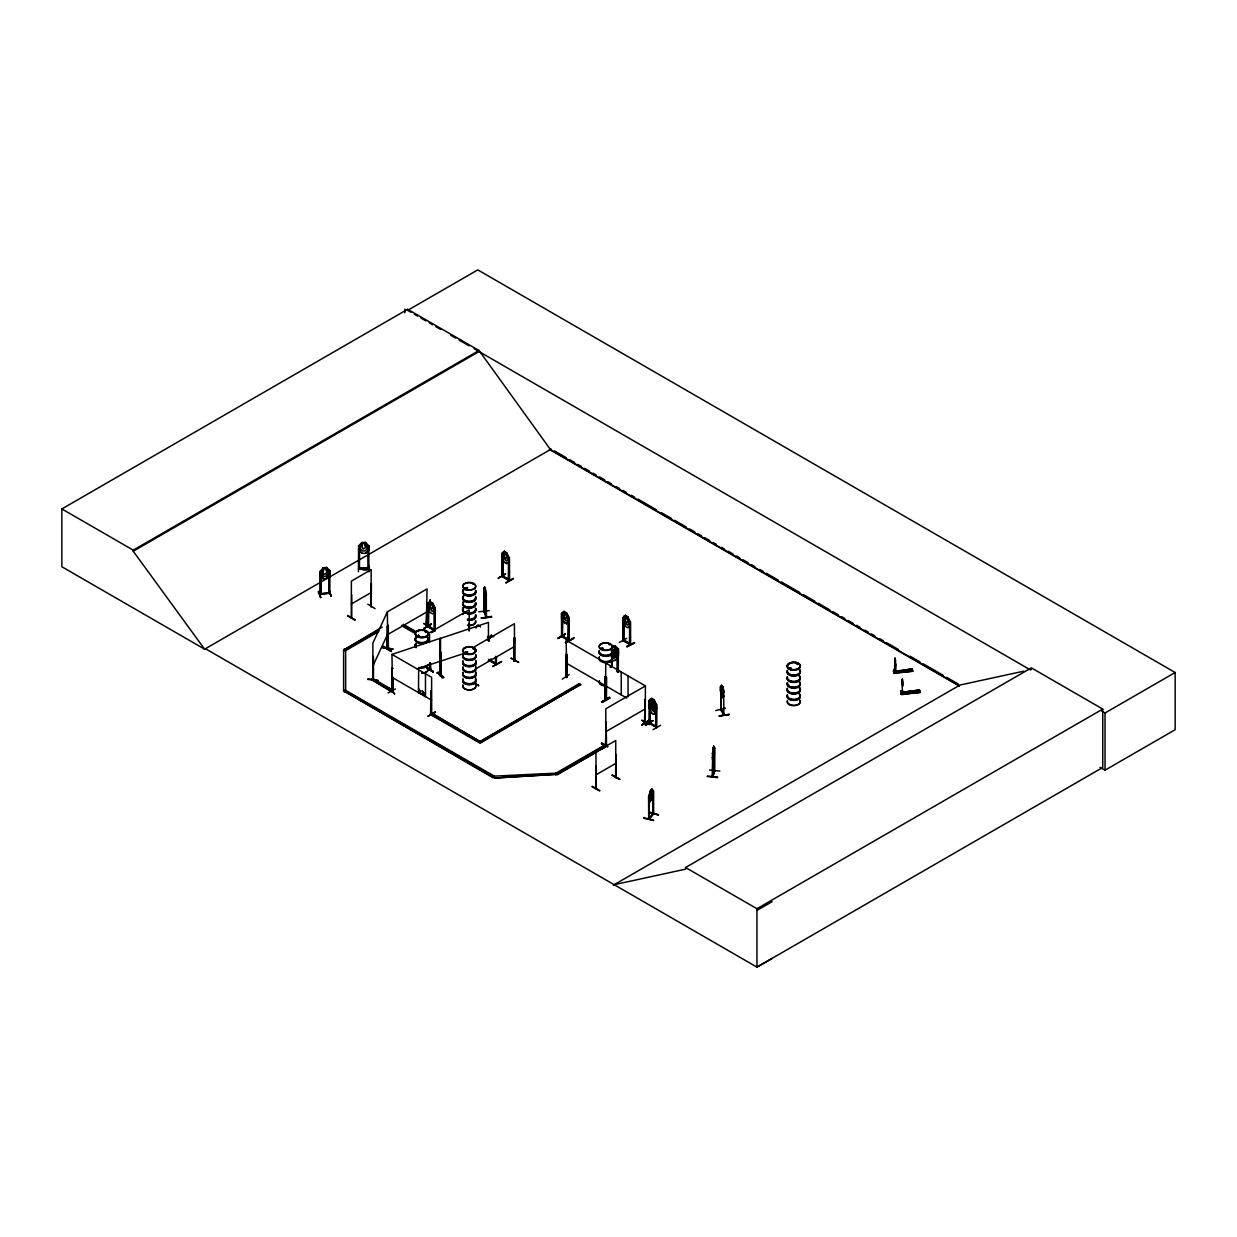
<?xml version="1.0" encoding="UTF-8"?>
<svg xmlns="http://www.w3.org/2000/svg" width="1237" height="1237" viewBox="0 0 1237 1237"><rect width="100%" height="100%" fill="white"/><g stroke="black" fill="none" stroke-linecap="round" stroke-linejoin="round"><path stroke-width="1.5" d="M894.258 670.701L895.356 672.201L895.696 664.578M894.707 670.531L895.495 672.186L895.665 664.918M901.603 691.483L902.546 693.199L902.036 683.025M712.373 753.256L712.342 753.797M714.089 748.462L714.197 771.471L714.367 770.048M486.497 594.425L485.816 593.93L486.419 616.83M720.8 687.138L720.8 710.193M723.66 691.746L723.877 715.187M894.877 662.615L894.212 673.407M894.691 662.042L895.263 658.146M894.691 661.053L894.923 658.069M895.557 664.609L895.279 658.904M900.83 692.256L901.402 694.344L901.17 691.096L901.386 693.369M901.866 682.499L902.067 681.711M902.129 679.067L902.005 681.541L902.469 679.144M648.946 795.685L649.085 819.281L653.662 813.915L653.584 791L651.683 788.959L648.575 796.257L648.698 819.188L653.167 813.776M428.419 604.151L428.373 627.097M434.403 607.614L435.254 607.831L435.254 630.715M493.81 636.668L491.259 635.199L489.512 637.534M509.149 561.366L506.753 563.639L504.279 562.124C501.975 560.964 500.908 551.965 502.624 553.836L502.933 576.628M562.588 613.877L562.402 636.947L561.583 635.632L562.402 636.112M568.293 639.56L569.005 640.766L568.927 617.835L568.123 617.17L569.19 617.68L569.267 640.611L562.062 636.375M712.574 755.544L713.038 756.41L713.734 746.344L712.574 752.823L712.682 776.79L714.569 770.914L712.342 776.681M717.646 776.944L707.348 776.078M717.537 777.686L707.239 776.496M320.94 571.664L320.8 594.641L319.888 594.796L319.795 571.649L320.785 571.571M373.141 679.299L373.141 678.464M373.497 679.484L373.466 656.538M387.119 648.389L388.403 647.539L387.413 647.74M387.057 649.085L388.047 625.35L387.15 626.278L387.119 649.224L387.537 648.374M388.001 648.234L387.382 648.544M486.172 598.167L485.306 599.837L484.641 586.926L486.172 594.533L486.156 617.418L483.883 610.8M378.089 680.319L367.806 679.453M378.089 680.721L367.946 678.742M712.914 759.116C717.661 736.03 709.528 780.315 713.734 746.344M712.698 775.893L712.265 776.697L713.022 748.23M650.647 790.737L650.647 796.844L651.652 794.262L651.265 790.18L650.755 790.768M902.716 685.932L902.716 684.015M484.177 589.662L484.548 587.065L483.806 588.688M721.975 686.148L722.362 692.875L722.083 686.133M347.52 615.949L354.973 620.232M347.705 615.423L355.158 619.675M592.09 786.825L599.713 790.938M592.26 786.299L599.729 790.536M644.106 817.827L653.553 820.131M652.749 791.031L652.796 814.348L653.662 813.853M720.862 710.162L720.908 708.677L724.387 715.141M720.506 709.574L724.016 715.233M720.908 709.512L724.124 713.857M721.588 685.066L721.001 690.416L722.563 695.086L723.32 694.158C723.568 692.194 723.135 681.742 720.429 686.751L720.429 690.323M418.322 635.339L417.967 636.297L418.57 635.416M418.168 636.096L418.987 635.555M426.162 631.968L425.652 631.891M425.095 631.72L426.208 631.72L425.513 632.122M466.071 588.487L464.741 588.456A6.556 3.788 0 0 1 467.54 587.544M464.602 589.601A6.541 3.773 0 0 1 465.962 588.998L466.473 588.178L465.035 588.039M473.647 584.312L472.843 584.142M465.205 652.363L466.117 652.224M466.89 652.842L465.885 652.255M473.214 648.822L473.709 648.776M473.771 648.698L472.658 648.528M601.538 648.482L601.739 649.286L602.249 648.265M601.986 648.203L603.13 648.482L602.419 649.131M609.083 644.369L610.135 644.616L609.083 644.523M789.979 667.918L789.407 668.815L790.474 667.841M790.288 667.872L790.134 668.877M791.278 668.676L790.474 668.026L791.015 668.939M797.618 663.774L797.076 664.377L797.788 663.805M797.896 664.053L797.757 664.145M715.728 710.564L725.439 708.167M653.167 794.432L650.121 801.7L648.729 799.829M653.322 794.432L650.214 801.731M391.882 691.236L392.887 690.895M440.805 674.227L439.784 674.675M439.599 675.325L440.712 675.093L439.738 675.201M439.8 674.567L440.372 674.165M383.284 646.843C407.823 661.115 367.374 636.622 390.768 651.064M383.625 646.58L391.17 650.878M426.935 668.568L432.95 671.923M604.398 745.401L601.445 743.607M430.863 602.589L430.074 606.826L431.667 609.161L432.502 606.64L430.94 602.543M505.083 552.351L504.279 556.588L505.887 558.923L506.722 556.403L505.16 552.305M564.783 612.439L563.995 616.675L565.603 619.01L566.438 616.49L564.876 612.392M626.138 616.474L625.35 620.711L626.958 623.046L627.777 620.51L626.231 616.428M652.363 699.307L650.337 707.595L653.6 711.631L655.208 710.394L655.208 707.672L652.44 699.261M611.681 649.904L612.748 646.611M611.681 653.538L612.779 650.306L613.892 650.167L615.052 654.729L613.892 656.275L611.681 655.131M323.244 571.556L324.341 568.34L325.455 568.2L326.614 571.169M904.603 671.258L904.51 670.268L905.623 670.871M905.592 670.98L904.092 670.918M911.545 691.498C914.746 691.081 910.154 693.323 911.901 691.236M714.77 748.029L713.625 746.205L714.77 748.029L714.708 771.393M714.8 770.976L712.698 776.728L713.27 748.107M709.481 770.048L719.888 771.099M363.168 542.966L362.054 546.12L363.168 549.135L365.487 547.728L364.312 542.966M394.557 693.833L389.284 688.236L394.618 693.942M436.723 673.036L437.233 672.402L442.552 678.123M902.639 686.118L902.639 683.412M504.309 551.254L503.057 557.006L506.32 561.041L507.928 559.82L506.706 552.831L504.232 551.3L501.758 553.496M490.068 638.168L491.367 635.261L488.847 637.472M651.636 698.333L650.337 703.961L653.6 707.997L655.208 706.76C656.383 702.956 652.765 694.575 649.038 700.451L649.038 707.78L651.559 712.698M484.548 612.083L484.471 594.889M485.94 616.83L486.265 615.887M652.796 814.348L653.213 790.768L651.775 788.99L650.136 790.876L649.394 795.329L649.069 819.234L649.069 796.35M323.166 578.792L323.166 567.907L321.527 571.757L321.527 574.478L323.8 576.38L326.058 576.117L328.284 573.69L326.63 567.427L323.151 567.845L319.734 571.942L319.703 575.499L323.166 578.792L319.734 575.561M387.769 648.714L387.382 611.836L427.028 588.951L426.348 626.138M423.997 628.582L431.079 624.159M431.419 624.283L423.951 628.566M498.202 578.344L505.639 574.045M557.918 638.431L565.355 634.133M619.273 642.467L626.772 638.277M652.935 720.645L645.513 725.253M395.392 688.947L388.078 692.906M486.156 598.074L485.306 599.837L483.914 588.673M602.079 701.719L609.454 697.359L601.816 701.889M387.382 611.836L372.878 643.101L372.847 679.948M372.878 665.985L387.382 634.72L427.028 611.836M318.125 591.719L320.677 597.177M320.599 597.579L318.682 591.209L320.661 597.517M391.65 691.39L392.469 691.777L391.974 668.305L391.758 691.421M392.979 668.212L391.974 668.305L392.33 691.777L392.794 677.227M430.723 713.084L431.682 713.285L430.863 712.821M430.955 713.641L430.94 690.818L430.553 714.63L480.095 743.236L580.632 684.478L480.095 742.525L430.553 713.919L431.682 714.043M566.809 654.45L566.623 677.536L566.809 654.45L565.866 654.218L565.804 677.149L566.762 676.438M565.912 677.18L566.902 677.35L566.129 640.163L645.405 685.932L645.219 722.918L644.4 722.454L645.405 721.805M606.269 699.585L604.754 698.735L606.532 699.4M605.434 699.941L605.774 663.047M606.408 700.157L606.439 677.335L605.094 676.577L604.831 699.694L606.517 700.266L605.017 699.415M645.374 722.795L644.508 721.728M645.498 722.733L644.987 721.743M653.523 820.579L643.874 818.198L644.137 817.425M359.565 546.12L358.622 545.857L358.436 571.757M428.481 626.51L427.646 625.783L428.481 626.262M428.404 627.051L428.651 609.733M434.373 629.71L435.362 629.896L428.729 626.355M501.975 575.669C503.892 576.674 501.712 574.37 501.944 576.519L501.944 553.542L504.356 551.377M508.577 579.473C514.437 581.282 491.831 571.03 508.732 579.457M488.862 660.311L489.002 659.553M489.605 660.759L489.883 659.63M495.48 663.248L496.563 664.424L489.28 660.125M561.552 636.514L561.552 613.537M562.294 636.962L562.588 617.68M623.757 640.147L622.922 639.668L624.036 639.962M624.005 640.751L622.907 640.534L630.36 644.802L629.587 621.562M629.525 643.518C638.431 647.508 611.434 633.87 630.282 643.92M650.245 722.795L649.147 722.501L649.966 722.98M649.147 723.336L656.832 727.402M649.703 700.575L649.873 723.815L650.152 710.27M655.703 704.039L655.734 727.186L656.151 726.181L656.832 727.48L649.456 723.181L649.487 700.343L649.255 723.444M655.734 727.186L656.089 711.785M617.248 670.995L618.392 670.841L617.387 670.949M430.538 669.217C427.801 668.119 431.713 673.871 429.533 663.156M514.484 660.434L513.664 660.852L514.762 660.62L514.406 637.596L513.927 661.068L514.484 659.599M649.564 817.92L648.652 818.306L649.564 818.755M714.29 770.914L714.337 747.859M611.712 657.898L613.227 655.471L615.732 657.388L613.83 654.868L615.655 652.007L613.274 654.404L611.681 652.394M722.748 697.637L724.016 695.921L722.856 697.622M373.064 678.541L373.064 679.376M465.267 652.765L466.194 652.548M464.71 653.986A6.556 3.788 0 0 1 466.071 653.383L466.04 652.224M602.094 648.142L601.337 648.822M789.577 668.939L790.799 669.031L790.83 668.057M797.386 663.882L797.911 664.578M910.494 670.145L893.717 672.031L893.562 670.299L895.511 670.238L893.562 670.299M893.516 671.428L912.179 668.97L910.293 669.387M893.686 671.676L893.81 670.114M894.073 673.021L912.844 671.289M902.654 692.071L902.654 691.081L900.768 691.297L900.722 692.426L919.508 690.555L917.483 690.385M900.845 692.813L919.508 690.555M919.369 690.261L900.706 692.395L919.385 690.169L919.57 690.926M919.941 691.761L920.127 692.519L901.263 693.988L919.941 691.761L920.127 692.534M920.034 692.287L901.51 694.653M326.614 572.762L324.341 574.432L323.244 573.148M418.508 689.225L419.73 691.359C423.657 687.849 416.189 696.153 419.683 691.468L418.709 689.102L419.683 691.468M423.595 693.586L422.575 691.328L423.595 693.586L425.018 692.735L423.827 694.081L424.817 696.493L423.827 694.081M422.575 691.328L423.533 693.71C420.673 694.328 426.734 697.189 423.564 694.313M423.765 694.204L422.791 695.318M615.036 656.631L618.5 652.595L615.098 656.708L611.619 657.141L615.098 656.708M611.619 660.774L615.114 660.403L618.515 656.29L618.5 648.961L615.067 645.76L611.588 646.193M648.977 812.121L658.424 814.781L648.745 811.982M652.78 813.374L653.584 813.049M652.796 813.745L649.162 818.647M330.078 574.293L326.599 578.298L323.151 578.73M330.093 574.355L326.661 578.39L326.661 567.505L330.078 570.659L329.97 574.277M433.228 671.753L427.291 668.258M358.514 568.742L368.904 568.742M319.826 593.683C328.996 595.105 330.31 591.054 329.939 593.621M319.687 594.549L320.831 594.425M351.695 618.036L351.695 594.811M358.591 546.12L362.039 542.502L365.549 542.394L369.043 546.089L369.043 549.723L365.549 553.356L361.977 553.295L358.467 549.661L362.039 553.264M368.935 549.63L365.549 553.356M721.233 710.053L721.202 696.74M427.244 625.133L426.765 625.458M426.394 626.077L427.244 625.968M513.664 660.079L514.762 659.785L513.742 659.955M514.638 660.697L514.406 623.695L474.776 646.58L474.776 650.384M606.393 744.458L606.022 745.076M605.496 745.432L606.517 745.231L606.176 722.192L605.434 745.509M427.538 603.733L430.105 601.491L432.579 603.022L435.099 608.001L435.007 630.87L427.631 626.649L427.708 603.764C428.605 607.491 432.254 590.358 428.837 607.243L432.1 611.279L433.708 610.057L432.625 602.945L435.022 608.047L434.357 607.413M392.067 690.571L393.072 690.277L372.878 678.649L371.44 679.484L391.248 691.638C395.144 690.942 389.995 689.829 392.469 690.942M440.558 675.077L440.511 638.23L391.974 654.404L392.469 691.174M480.497 626.68L477.977 625.226L475.41 627.468L476.523 627.747M475.503 627.546L477.977 625.226L480.451 626.742M440.202 675.557L439.692 652.409L439.877 675.479L440.99 675.278M561.474 613.583L564.026 611.341L566.515 612.872L569.02 617.866L566.546 612.794L567.628 619.907L566.036 621.129L562.773 617.093L564.072 611.465L561.552 613.66L562.031 636.39M566.515 623.572L568.943 621.407L569.19 617.68M561.629 617.186L563.948 622.273L566.469 623.726L569.02 621.484M630.298 625.566L630.221 621.917L627.901 616.83L625.381 615.377C621.794 616.289 624.484 618.593 623.015 617.665M630.298 625.443L627.855 627.592M651.512 701.889L648.961 704.131L651.512 709.141L654.033 710.595L656.6 708.353L654.033 703.343L651.512 701.889L654.002 703.42L654.002 704.951L652.363 705.399L651.574 701.951C646.456 703.497 651.11 709.791 654.079 710.44M465.081 588.75L466.38 588.472M419.049 636.452L418.493 635.401M486.528 617.294L484.146 611.557M359.55 545.857L359.457 569.005C355.792 566.036 365.178 572.685 368.796 569.005L368.904 545.857L367.915 545.811L367.884 568.974L368.796 567.876M912.705 691.931L911.468 691.978M370.853 583.756L371.115 606.795L371.44 583.709M367.806 604.182L375.074 608.635M596.249 765.672L596.265 788.912M615.748 777.315L615.748 754.431L615.67 777.656M612.222 775.135L619.845 779.387L612.377 775.058M426.27 626.185L427.028 602.867L427.275 625.984M426.533 625.736L427.275 603.007M423.904 623.402L430.971 627.437M468.514 629.633L469.179 623.742L469.442 629.401M392.639 668.691L391.712 668.459M468.761 629.788L469.442 623.881M429.533 668.583L430.538 668.629M432.919 672L433.337 671.289L427.291 667.934M514.113 660.991L514.669 637.751M511.283 658.146L518.767 662.398L510.974 658.254M430.6 713.208L431.296 713.393M435.3 711.631L427.863 716.362L435.625 712.203M562.232 679.144L569.206 674.598M605.774 676.964L605.511 699.987M606.269 700.42L606.439 677.335M601.77 701.92L609.454 697.39M602.094 702.075L609.81 697.993L602.434 702.353L601.46 701.796M606.439 722.331L605.511 722.578M644.663 723.166L645.142 699.694L644.477 722.965M645.405 699.848L644.477 699.601M601.414 743.684L601.816 742.973L607.8 746.39M642.018 720.243L649.085 724.263M605.883 744.751L605.511 744.628M649.069 720.212L641.663 725.006L649.1 720.274M205.528 648.76L204.724 649.239L61.85 566.747L61.85 508.948L407.653 309.296L479.044 350.504L550.434 449.526L959.17 685.514M407.653 309.296L407.653 310.363L477.776 269.882L1175.15 672.511L1175.15 729.722L1105.028 770.203L1100.018 767.296M61.85 508.948L133.24 550.156L479.044 350.504M772.074 958.489L756.936 967.118L205.435 648.714L204.615 649.178L133.24 551.223L479.044 351.571M204.615 649.178L551.238 449.062M351.37 603.981L371.177 592.538M506.799 552.784L509.227 557.81L509.288 580.679L508.778 579.21M501.758 557.129L504.232 562.186L506.799 563.484M378.677 631.519L345.633 650.585L344.195 649.75L382.187 627.097M344.195 649.75L370.621 634.488M373.914 632.586L378.878 629.726M378.677 630.793L345.633 649.873L343.592 649.873L343.592 691.035L345.633 691.035L345.633 649.873L344.195 649.038M509.149 557.794L509.211 557.748M427.615 603.687L427.708 607.336M434.945 611.604L432.533 613.877L430.028 612.423L427.615 607.321M501.975 576.488L502.191 553.387M502.686 576.859L502.871 557.593M401.994 625.195L414.998 631.751L413.56 632.586L401.994 625.907M431.497 623.927L424.059 628.21M505.701 582.751L513.185 578.359M513.541 578.638L506.119 582.967M434.574 629.447L434.326 630.576L434.202 607.321M431.497 632.509L434.481 630.793L431.527 632.54M344.195 691.158L345.633 690.323L494.274 776.14L555.66 773.171L555.83 774.347L494.444 778.027L494.274 776.14L492.836 776.975L344.195 691.158L492.836 777.686L494.274 776.14M344.195 691.87L345.633 691.035M371.44 680.195L372.878 679.36M371.44 679.484L391.248 690.926L393.072 690.478M492.094 636.235L492.914 636.715M418.987 689.504L419.73 691.359M418.477 692.828L418.663 669.82M420.472 693.988L420.178 691.73L420.951 694.266M423.533 693.71L422.358 691.452M488.259 660.635L491.244 658.919M476.431 668.506L514.406 646.58M563.948 622.273L561.552 617.17M495.743 663.341L489.713 660.156L496.315 663.728M495.821 656.352L495.558 664.223L495.558 656.507M492.728 666.155C503.088 661.981 505.84 658.053 492.728 666.635M566.469 623.726L563.995 622.211M557.995 638.539L565.417 633.777L557.995 638.076M430.553 713.919L431.991 713.084L481.549 742.401L461.726 730.959M430.553 714.63L431.991 713.795L458.417 729.057M568.448 639.544C551.346 630.097 574.293 642.869 568.494 639.297M568.525 617.294L568.262 640.426L568.34 617.356M565.417 642.359C578.452 636.746 575.994 635.184 565.835 643.054M565.417 642.838L573.257 638.725M625.381 615.377L624.128 621.129L627.375 625.164L628.984 623.927L628.984 621.206L627.777 616.954L625.303 615.423M630.375 621.886L629.556 621.252L629.618 644.446L629.865 625.149M625.427 626.185C620.216 614.124 623.525 627.252 627.901 627.716M626.772 646.394L634.627 642.792L626.834 646.456M634.303 642.575L626.772 646.858L634.612 642.761M580.632 684.478L579.194 683.644L480.095 741.566L526.343 714.862M529.637 712.96L541.203 706.281M544.512 704.379L556.062 697.699M559.371 695.797L579.194 684.355L580.632 685.19M645.405 685.932L605.774 708.816L605.883 745.586M653.09 703.451L654.002 708.569L652.363 709.033C651.28 708.074 650.971 701.92 653.167 703.405M605.774 731.701L645.405 708.816M656.43 704.75L656.476 727.634L656.754 704.549M656.6 708.353L653.956 703.389M654.002 714.105C659.29 708.353 653.832 717.414 651.482 712.744M605.233 744.72L555.691 773.326L557.129 774.161L606.671 746.267L605.233 744.72L606.671 745.555M560.639 771.177L572.205 764.512M575.499 762.595L603.579 746.39M555.66 773.171L557.129 774.872L596.775 751.988M601.723 749.127L605.032 747.225M645.559 725.408L652.997 720.645L645.559 724.928M656.832 726.645L649.966 723.212L656.012 726.413M652.997 729.706L660.496 725.377M595.925 774.857L615.748 763.415M613.366 885.166L959.989 685.035L1023.849 671.15M614.17 884.687L685.561 869.163L685.561 867.508L1031.364 667.856L1102.755 709.064L1102.755 767.466L756.936 967.118L756.936 908.716L1102.755 709.064M1031.364 669.511L1030.56 669.99L474.065 348.695M1101.719 711.074L1105.028 712.991L1175.15 672.511M756.936 910.386L772.074 901.758M392.005 690.277L392.299 690.571M392.748 691.591L391.974 691.189L392.794 690.926M392.902 691.158L392.979 677.397M439.614 674.428L440.99 674.443M439.692 652.409L440.898 652.394L440.465 675M320.831 571.834L320.708 594.378M430.198 662.769L430.538 669.31L430.461 662.924M429.857 669.696L429.796 663.31M418.632 636.359L418.322 635.447M417.41 636.081L418.987 636.328M466.148 653.414L465.375 652.858L466.38 652.858M789.855 668.274L790.891 668.428M606.053 745.091L606.176 722.192M439.877 652.595L440.712 652.208L440.836 675.34M440.078 652.672L440.898 652.394M487.625 640.256L487.625 636.591L488.63 636.483L488.77 641.013L488.847 637.349M487.625 636.591L488.63 636.483M438.053 672.449L443.867 677.52L438.547 672.279M488.723 659.336L491.785 661.702M596.141 788.541L595.925 751.972L615.748 740.53L615.732 777.702M417.147 668.892L463.272 653.677M465.591 587.822L464.88 588.75M439.924 675.526L439.893 638.586L488.445 622.397L488.445 639.977M720.862 687.262L721.202 687.2M721.573 695.828L720.491 690.277L722.872 697.745M721.248 709.543L720.491 686.643M719.269 715.806L729.366 714.553L719.3 715.883M719.269 716.285L729.196 714.213M388.124 647.368L387.629 648.837M434.713 630.36L427.971 626.463L434.249 629.834M434.512 630.282L434.589 611.264M561.969 635.54L562.541 635.849M623.185 640.349L630.638 644.616L630.545 621.716M649.41 722.362L649.889 723.769M484.904 588.163L485.043 594.92L485.151 588.812M483.775 592.229L484.641 597.811M484.347 610.738L485.909 616.165M478.812 611.789L489.187 610.661M491.599 617.016L481.208 618.052L491.491 616.351M491.599 617.077L481.224 617.974M611.619 646.255L615.098 645.822M612.779 646.673L613.892 646.534L615.052 651.095L612.779 652.78L611.681 651.512M618.515 649.038L617.356 648.93L617.356 671.815M611.619 649.889L615.114 649.518L618.438 652.78L615.098 649.456L616.706 655.641L614.495 658.069L612.238 658.347M617.418 649.209L618.361 649.008M612.238 654.729L614.495 654.45L616.706 652.007L615.036 645.93M611.666 660.682L615.114 660.403M368.951 568.154L358.73 568.17M323.228 567.999L326.599 567.597M328.965 570.613L329.97 570.705L328.965 570.613L329.057 593.76L329.104 570.597M320.677 571.865L319.795 571.649M320.723 593.59C315.11 594.549 342.618 591.781 320.831 593.59M331.052 596.45L329.011 590.497L331.114 595.987M895.356 661.841L895.495 659.769M894.799 663.248L894.815 661.486M903.567 670.145L905.453 669.727L906.133 671.923L905.453 669.727M907.138 669.743L909.025 669.325L909.705 671.32M893.593 671.645L912.365 669.928L912.179 669.171L893.624 671.753M894.15 673.237L912.875 671.15L912.179 668.97M902.794 683.396L902.33 679.159M902.546 682.839L902.701 680.767M902.144 684.231L902.02 682.484M902.716 691.236L900.768 691.297M910.772 691.143L912.659 690.741L913.339 692.921L912.659 690.741M914.344 690.741L916.23 690.323L916.911 692.318M901.356 694.235L920.081 692.148L919.385 689.968M423.595 623.525L431.033 627.793M641.678 720.367L649.162 724.619M465.499 587.884L466.674 588.224M465.885 653.167L466.071 652.966A6.649 3.835 0 0 0 464.648 653.584M359.519 546.089L358.622 546.058L361.977 542.394L360.307 548.841L362.627 551.006L364.915 551.006L367.203 548.841L365.549 542.394M606.13 700.374L605.836 698.967M509.196 580.679L501.944 576.427M427.987 626.51L427.987 603.625M568.912 640.766L561.691 636.591M623.262 639.56L623.525 640.936M488.955 660.326L496.315 664.563L496.485 656.739M505.794 776.295L519.215 775.645M530.719 775.104L544.156 774.455M555.83 774.347L494.444 778.027M363.168 543.028L364.312 543.028M368.904 546.058L368.038 545.857M369.167 565.742L369.6 570.365M359.673 568.355L367.853 568.355M343.592 650.585L345.633 650.585M343.592 690.323L345.633 690.323M319.904 594.765L319.764 593.915M438.13 672.356L443.449 677.582M601.986 649.332L603.161 648.528M713.502 747.457L713.161 754.199L712.929 753.457M712.342 757.384L713.022 759.116M382.527 647.678L392.701 649.224M617.479 668.738L619.01 671.706M329.073 590.034L331.129 596.002M651.683 788.959L652.409 794.479L650.384 799.025L649.394 798.051M653.322 790.799L653.121 814.441M648.776 812.322L658.223 814.951M369.09 565.371L369.028 571.881M645.034 722.856L645.142 699.694M496.083 664.516L496.238 656.893M602.976 648.358L603.068 648.404M623.556 618.083L623.757 640.982M604.831 676.716L606.192 677.489M608.836 697.482L609.826 698.039M642.08 725.222L649.147 720.692M475.518 682.932L475.704 660.233M475.518 683.504L478.564 685.623L475.163 684.138M427.059 668.181L433.337 671.753M430.677 713.842L431.357 714.228L431.094 712.868M407.653 310.363L410.978 312.281M414.302 314.198L417.627 316.115M420.936 318.033L425.915 320.909M429.239 322.826L432.563 324.743M435.888 326.661L440.867 329.537M450.825 335.289L455.804 338.165M459.128 340.082L469.086 345.819M554.578 450.979L566.252 457.721M569.592 459.654L574.602 462.545M577.926 464.463L581.266 466.395M584.606 468.313L589.616 471.204M592.956 473.137L596.28 475.07M599.62 476.987L604.63 479.879M607.97 481.812L611.294 483.729M616.304 486.62L619.644 488.553M622.984 490.47L626.309 492.403M631.318 495.295L634.658 497.212M637.998 499.145L656.352 509.737M661.347 512.628L671.366 518.411M674.691 520.329L686.38 527.07M689.705 529.003L694.715 531.895M698.055 533.812L701.394 535.745M704.734 537.678L709.729 540.554M713.069 542.486L716.409 544.419M721.403 547.295L724.743 549.228M728.083 551.161L733.093 554.052M736.432 555.97L739.757 557.902M743.097 559.82L748.107 562.711M751.447 564.644L754.771 566.561M759.781 569.453L763.121 571.386M766.461 573.303L778.135 580.045M781.475 581.978L799.829 592.569M803.153 594.502L814.843 601.244M818.167 603.161L829.857 609.918M833.181 611.836L838.191 614.727M841.531 616.66L844.871 618.577M848.211 620.51L853.205 623.402M856.545 625.319L859.885 627.252M864.879 630.143L868.219 632.061M871.559 633.993L874.899 635.911M879.909 638.802L883.233 640.735M886.573 642.652L898.248 649.41M909.937 656.151L919.941 661.919M923.281 663.852L943.305 675.402M946.63 677.335L958.319 684.076M549.336 449.371L959.417 686.133M505.299 573.922L498.279 577.973M502.191 576.287L509.551 580.524L509.474 557.593M649.487 700.343L650.152 700.73L649.224 700.498M566.129 663.047L626.695 698.008M403.448 624.36L414.998 631.04M403.448 625.072L414.998 631.751M391.974 654.404L431.605 677.288L431.682 714.12M391.974 677.288L431.605 700.173M374.533 680.319L391.047 689.844M685.561 867.508L756.936 908.716M350.643 693.926L370.683 705.507M374.022 707.425L385.728 714.182M389.067 716.115L475.905 766.244M479.245 768.177L494.274 776.851M372.785 679.067L373.234 679.948L373.11 656.476M604.878 699.678L605.094 676.577M623 640.58L623.262 619.428M427.724 625.86L427.77 626.726M566.871 676.469L566.886 677.381M654.11 699.663L656.522 704.765M617.433 649.131L617.433 672.016M618.5 671.335L617.387 668.351L618.438 671.784M910.293 669.186L910.973 671.165M917.483 690.184L918.163 692.163M907.138 669.542L907.819 671.536M914.344 690.54L915.024 692.534M903.567 669.944L904.247 671.938M910.772 690.957L911.453 692.936M902.716 692.04L903.335 694.065L903.288 692.921L901.216 693.385L900.953 691.638M894.243 673.284L893.624 671.243L893.732 672.062M722.872 686.86L724.062 692.395L722.764 686.875M619.66 779.372L612.191 775.228M555.66 773.898L555.83 775.073M484.177 592.384L485.167 597.146L485.414 588.936L486.064 594.549M895.511 663.017L895.573 664.161M1105.028 712.991L1105.028 770.203M895.464 670.083L896.145 673.067L896.083 671.907L894.011 672.387L893.964 670.098M644.4 721.619L644.4 723.011M630.02 643.379L630.128 644.755M628.056 675.912L628.056 696.895M623.943 619.814L624.02 640.828M622.907 617.572L623.015 640.642M621.237 671.985L621.237 694.869M618.284 648.807L618.361 671.907M508.809 561.026L508.546 580.339L508.422 557.083M489.218 637.287L489.218 641.106M487.811 636.761L487.811 640.441M486.296 593.899L486.373 616.83M485.816 593.636L485.847 616.907M484.27 588.626L484.146 612.16L483.883 588.58M469.179 631.086L469.179 609.826L429.533 632.71L429.533 642.25M430.94 690.818L431.048 713.718M425.482 673.748L425.482 696.632M404.855 309.08L404.855 312.868M388.31 625.505L388.31 648.482L388.047 625.35M371.069 606.81L371.177 569.654L351.37 581.096L351.323 617.912M329.892 570.504L329.877 593.667M133.24 550.156L133.24 551.223M611.403 650.693A6.556 3.788 0 0 1 606.578 656.337A6.556 3.788 0 0 1 599.388 651.605M611.387 649.626A6.541 3.773 0 0 1 606.578 655.27A6.541 3.773 0 0 1 599.404 650.538M611.387 657.002A6.541 3.773 0 0 1 610.351 661.563A6.541 3.773 0 0 1 602.45 662.166M601.105 661.563A6.541 3.773 0 0 1 600.053 660.79M599.404 659.878A6.541 3.773 0 0 1 599.404 657.914M611.48 656.615A6.649 3.835 0 0 1 610.429 661.238A6.649 3.835 0 0 1 602.404 661.857M601.027 661.238A6.649 3.835 0 0 1 599.96 660.45M599.311 659.522A6.649 3.835 0 0 1 599.311 657.527M611.48 656.29A6.649 3.835 0 0 1 610.429 660.914A6.649 3.835 0 0 1 602.404 661.532M601.027 660.914A6.649 3.835 0 0 1 599.311 657.203M611.387 655.95A6.541 3.773 0 0 1 606.578 661.579A6.541 3.773 0 0 1 599.404 656.862M611.48 650.291A6.649 3.835 0 0 1 606.594 656.012A6.649 3.835 0 0 1 599.311 651.219M611.48 649.966A6.649 3.835 0 0 1 606.594 655.687A6.649 3.835 0 0 1 599.311 650.894M611.372 661.934A6.525 3.773 0 0 1 610.336 666.48M611.403 662.305A6.556 3.788 0 0 1 610.367 666.867M605.728 685.592A6.51 3.757 0 0 1 599.435 680.845M605.728 685.978A6.541 3.773 0 0 1 599.404 681.216M611.372 662.893A6.525 3.773 0 0 1 610.336 667.439M611.418 662.537A6.572 3.788 0 0 1 610.367 667.114M475.657 597.224A6.649 3.835 0 0 1 468.359 602.017A6.649 3.835 0 0 1 463.473 596.296M475.549 597.595A6.541 3.773 0 0 1 468.375 602.326A6.541 3.773 0 0 1 463.566 596.698M463.581 601.63A6.51 3.757 0 0 0 468.375 607.243A6.51 3.757 0 0 0 475.518 602.543A6.525 3.773 0 0 1 468.375 607.243A6.525 3.773 0 0 1 463.581 601.615M475.549 602.883A6.541 3.773 0 0 1 468.375 607.599A6.541 3.773 0 0 1 463.566 601.971M475.657 590.899A6.649 3.835 0 0 1 468.359 595.708A6.649 3.835 0 0 1 463.473 589.972M464.524 589.183A6.649 3.835 0 0 1 467.509 588.193M475.549 596.543A6.541 3.773 0 0 1 468.375 601.259A6.541 3.773 0 0 1 463.566 595.631M475.549 591.286A6.541 3.773 0 0 1 468.375 596.002A6.541 3.773 0 0 1 463.566 590.374M475.657 596.899A6.649 3.835 0 0 1 468.359 601.692A6.649 3.835 0 0 1 463.473 595.971M475.657 590.575A6.649 3.835 0 0 1 468.359 595.384A6.649 3.835 0 0 1 463.473 589.647M464.524 588.858A6.649 3.835 0 0 1 467.509 587.869M475.565 590.219A6.556 3.788 0 0 1 468.375 594.966A6.556 3.788 0 0 1 463.55 589.307M475.534 603.486A6.525 3.773 0 0 1 468.375 608.202A6.525 3.773 0 0 1 463.581 602.574M475.58 603.146A6.572 3.788 0 0 1 468.375 607.877A6.572 3.788 0 0 1 463.55 602.233M475.657 608.898A6.649 3.835 0 0 1 467.509 613.598M465.901 613.227A6.649 3.835 0 0 1 463.473 607.97M475.549 614.542A6.541 3.773 0 0 1 467.54 619.165M462.916 614.542A6.541 3.773 0 0 1 463.566 613.629M475.549 609.284A6.541 3.773 0 0 1 467.54 613.908M464.602 612.933A6.541 3.773 0 0 1 463.566 608.372M475.657 608.573A6.649 3.835 0 0 1 467.509 613.274M465.901 612.887A6.649 3.835 0 0 1 463.473 607.645M475.565 608.217A6.556 3.788 0 0 1 468.375 612.964A6.556 3.788 0 0 1 463.55 607.305M475.549 615.593A6.541 3.773 0 0 1 467.54 620.232M475.518 620.541A6.51 3.757 0 0 1 467.54 625.149M475.657 615.222A6.649 3.835 0 0 1 467.509 619.923M475.657 614.897A6.649 3.835 0 0 1 467.509 619.598M475.565 620.897A6.556 3.788 0 0 1 467.54 625.535M799.427 681.68A6.525 3.773 0 0 1 794.618 687.293A6.525 3.773 0 0 1 787.459 682.592A6.572 3.788 0 0 0 794.618 687.463A6.572 3.788 0 0 0 799.458 681.819M799.427 670.439A6.541 3.773 0 0 1 794.618 676.067A6.541 3.773 0 0 1 787.443 671.351M799.442 669.372A6.556 3.788 0 0 1 794.618 675.015A6.556 3.788 0 0 1 787.428 670.284M799.442 676.747A6.556 3.788 0 0 1 794.618 682.391A6.556 3.788 0 0 1 787.428 677.66M799.519 676.361A6.649 3.835 0 0 1 794.633 682.082A6.649 3.835 0 0 1 787.35 677.288M799.519 676.036A6.649 3.835 0 0 1 794.633 681.757A6.649 3.835 0 0 1 787.35 676.948M799.442 675.696A6.556 3.788 0 0 1 794.618 681.34A6.556 3.788 0 0 1 787.428 676.608M799.519 670.037A6.649 3.835 0 0 1 794.633 675.758A6.649 3.835 0 0 1 787.35 670.964M799.519 669.712A6.649 3.835 0 0 1 794.633 675.433A6.649 3.835 0 0 1 787.35 670.64M799.427 682.051A6.541 3.773 0 0 1 794.618 687.695A6.541 3.773 0 0 1 787.443 682.963M799.427 682.623A6.541 3.773 0 0 1 794.618 688.251A6.541 3.773 0 0 1 787.443 683.535M799.427 699.678A6.525 3.773 0 0 1 794.618 705.291A6.525 3.773 0 0 1 787.459 700.59M799.427 688.437A6.541 3.773 0 0 1 794.618 694.065A6.541 3.773 0 0 1 787.443 689.349M799.442 687.37A6.556 3.788 0 0 1 794.618 693.014A6.556 3.788 0 0 1 787.428 688.282M799.442 694.746A6.556 3.788 0 0 1 794.618 700.389A6.556 3.788 0 0 1 787.428 695.658M799.519 694.359A6.649 3.835 0 0 1 794.633 700.08A6.649 3.835 0 0 1 787.35 695.287M799.519 694.034A6.649 3.835 0 0 1 794.633 699.755A6.649 3.835 0 0 1 787.35 694.947M799.442 693.694A6.556 3.788 0 0 1 794.618 699.338A6.556 3.788 0 0 1 787.428 694.606M799.519 688.035A6.649 3.835 0 0 1 794.633 693.756A6.649 3.835 0 0 1 787.35 688.963M799.519 687.71A6.649 3.835 0 0 1 794.633 693.431A6.649 3.835 0 0 1 787.35 688.638M799.427 700.049A6.541 3.773 0 0 1 794.618 705.693A6.541 3.773 0 0 1 787.443 700.962M416.049 647.709A6.649 3.835 0 0 1 416.049 643.874M415.477 647.137A6.541 3.773 0 0 1 416.127 644.261M427.554 637.55A6.649 3.835 0 0 1 421.802 643.317A6.649 3.835 0 0 1 416.049 637.55M416.127 646.997A6.556 3.788 0 0 1 416.127 643.209M427.476 637.952A6.556 3.788 0 0 1 421.802 643.627A6.556 3.788 0 0 1 416.127 637.952M416.049 647.384A6.649 3.835 0 0 1 416.049 643.549M427.554 637.225A6.649 3.835 0 0 1 421.802 642.993A6.649 3.835 0 0 1 416.049 637.225M427.461 636.9A6.541 3.773 0 0 1 421.802 642.56A6.541 3.773 0 0 1 416.127 636.9M427.461 664.98A6.541 3.773 0 0 1 421.802 666.867M428.126 665.135A6.556 3.788 0 0 1 418.523 667.439M428.218 664.779A6.649 3.835 0 0 1 420.085 667.501M427.492 667.331A6.572 3.788 0 0 1 421.802 673.021M428.218 664.455A6.649 3.835 0 0 1 421.802 667.3M427.476 667.532A6.556 3.788 0 0 1 421.802 673.206M475.704 667.068A6.572 3.788 0 0 1 469.349 671.83A6.572 3.788 0 0 1 463.009 667.068M475.781 655.301A6.649 3.835 0 0 1 469.349 660.125A6.649 3.835 0 0 1 462.932 655.301M475.688 655.672A6.556 3.788 0 0 1 469.349 660.45A6.556 3.788 0 0 1 463.025 655.672M475.781 654.976A6.649 3.835 0 0 1 469.349 659.8A6.649 3.835 0 0 1 462.932 654.976M464.648 653.26A6.649 3.835 0 0 1 467.632 652.255M475.688 654.62A6.556 3.788 0 0 1 469.349 659.383A6.556 3.788 0 0 1 463.025 654.62M464.71 652.92A6.556 3.788 0 0 1 467.663 651.945M475.688 661.996A6.556 3.788 0 0 1 469.349 666.758A6.556 3.788 0 0 1 463.025 661.996M475.781 661.609A6.649 3.835 0 0 1 469.349 666.449A6.649 3.835 0 0 1 462.932 661.609M475.781 661.285A6.649 3.835 0 0 1 469.349 666.125A6.649 3.835 0 0 1 462.932 661.285M475.688 660.929A6.556 3.788 0 0 1 469.349 665.692A6.556 3.788 0 0 1 463.025 660.929M475.688 667.269A6.556 3.788 0 0 1 469.349 672.031A6.556 3.788 0 0 1 463.025 667.269M475.673 667.856A6.541 3.773 0 0 1 469.349 672.619A6.541 3.773 0 0 1 463.04 667.856M475.704 685.066A6.572 3.788 0 0 1 469.349 689.829A6.572 3.788 0 0 1 463.009 685.066M475.704 667.532A6.572 3.788 0 0 1 469.349 672.309A6.572 3.788 0 0 1 463.009 667.532M475.688 673.67A6.556 3.788 0 0 1 469.349 678.448A6.556 3.788 0 0 1 463.025 673.67M475.688 672.619A6.556 3.788 0 0 1 469.349 677.381A6.556 3.788 0 0 1 463.025 672.619M475.688 679.994A6.556 3.788 0 0 1 469.349 684.757A6.556 3.788 0 0 1 463.025 679.994M475.781 679.608A6.649 3.835 0 0 1 469.349 684.448A6.649 3.835 0 0 1 462.932 679.608M475.781 679.283A6.649 3.835 0 0 1 469.349 684.123A6.649 3.835 0 0 1 462.932 679.283M475.688 678.927A6.556 3.788 0 0 1 469.349 683.69A6.556 3.788 0 0 1 463.025 678.927M475.781 673.299A6.649 3.835 0 0 1 469.349 678.123A6.649 3.835 0 0 1 462.932 673.299M475.781 672.974A6.649 3.835 0 0 1 469.349 677.799A6.649 3.835 0 0 1 462.932 672.974M475.688 685.267A6.556 3.788 0 0 1 469.349 690.03A6.556 3.788 0 0 1 463.025 685.267M650.832 704.054L652.146 707.564L650.77 709.59L652.548 708.306L654.342 711.662L652.997 708.028L654.28 706.064L652.595 707.255L650.832 704.054M478.518 685.53L475.472 683.906L478.564 685.623M601.77 743.36L607.707 746.854L601.754 743.406M382.635 647.477L392.809 649.008L382.635 647.477M602.434 649.719A6.572 3.788 0 0 0 612.3 646.441A6.572 3.788 0 0 0 602.434 643.163A6.572 3.788 0 0 0 602.434 649.719M602.465 650.043A6.525 3.773 0 0 0 612.253 646.781A6.525 3.773 0 0 0 602.465 643.518A6.525 3.773 0 0 0 602.465 650.043M465.947 589.415A6.572 3.788 0 0 0 475.797 586.122A6.572 3.788 0 0 0 465.947 582.843A6.572 3.788 0 0 0 465.947 589.415M465.962 589.724A6.525 3.773 0 0 0 475.766 586.462A6.525 3.773 0 0 0 465.962 583.199A6.525 3.773 0 0 0 465.962 589.724M790.489 669.248A6.556 3.788 0 0 0 800.324 665.97A6.556 3.788 0 0 0 790.489 662.692A6.556 3.788 0 0 0 790.489 669.248A6.556 3.788 0 0 0 800.324 666.001A6.556 3.788 0 0 0 790.489 662.723A6.556 3.788 0 0 0 790.489 669.279M790.489 669.789A6.541 3.773 0 0 0 800.308 666.511A6.541 3.773 0 0 0 790.489 663.233A6.541 3.773 0 0 0 790.489 669.789M418.523 636.761A6.556 3.788 0 0 0 428.358 633.483A6.556 3.788 0 0 0 418.523 630.205A6.556 3.788 0 0 0 418.523 636.761M418.539 637.287A6.51 3.757 0 0 0 428.311 634.024A6.51 3.757 0 0 0 418.539 630.762A6.51 3.757 0 0 0 418.539 637.287M418.508 636.993A6.572 3.788 0 0 0 428.373 633.715A6.572 3.788 0 0 0 418.508 630.437A6.572 3.788 0 0 0 418.508 636.993M466.071 653.6A6.572 3.788 0 0 0 475.92 650.322A6.572 3.788 0 0 0 466.071 647.044A6.572 3.788 0 0 0 466.071 653.6M466.086 654.11A6.541 3.773 0 0 0 475.889 650.848A6.541 3.773 0 0 0 466.086 647.569A6.541 3.773 0 0 0 466.086 654.11M466.071 653.801A6.572 3.788 0 0 0 475.92 650.523A6.572 3.788 0 0 0 466.071 647.229A6.572 3.788 0 0 0 466.071 653.801"/></g></svg>
